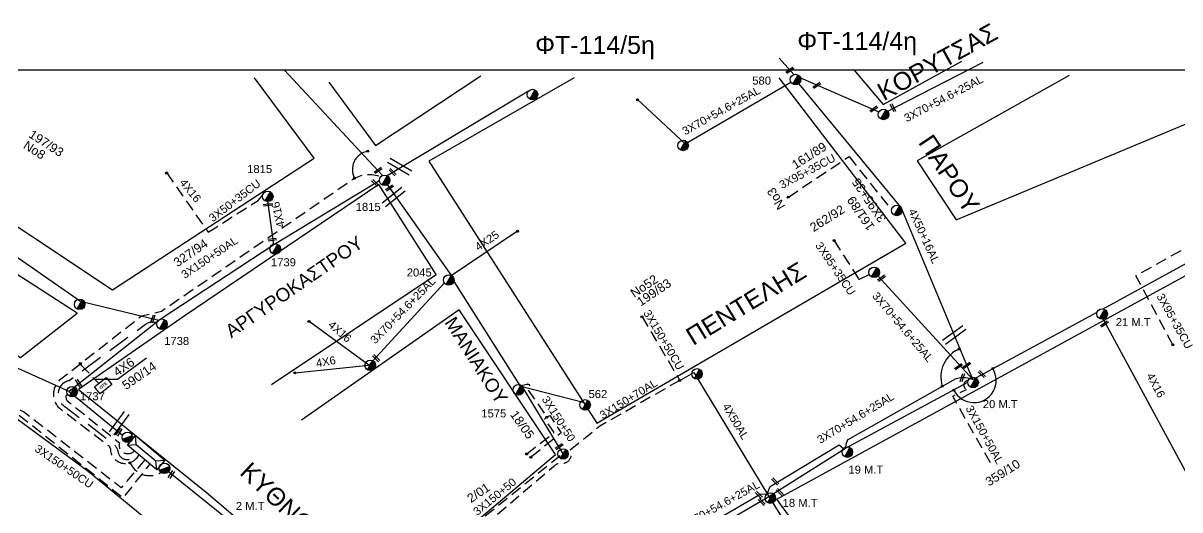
# Model space of a CAD drawing. Header units: millimetres. Extents: x 5010 to 7184, y -101 to 935.
# Drawn here: x 6650.5 to 6909.7, y 815.1 to 924.3 of the extents above; entities that cross this region are included whole.
import ezdxf
from ezdxf.enums import TextEntityAlignment as Align

# ---------------------------------------------------------------- set-up
doc = ezdxf.new("R2010")
doc.units = ezdxf.units.MM
doc.linetypes.add('DASHED', pattern=[19.05, 12.7, -6.35])
doc.linetypes.add('DASHEDX2', pattern=[38.1, 25.4, -12.7])
for name, color, linetype in [('Pillar OTE', 7, 'Continuous'), ('Γέφυρες Εναερίου Δικτύου', 7, 'Continuous'), ('Γυμνά εναέρια ΧΤ (3Φ)   3x50+35CU', 7, 'Continuous'), ('Γυμνά εναέρια ΧΤ (3Φ)   4x50AL', 7, 'Continuous'), ('Γυμνά εναέρια ΧΤ και ΦΟΠ (3Φ)   4x50+16AL', 7, 'Continuous'), ('Εναέρια παροχή ΧΤ 4x16', 7, 'SYN_LINE'), ('Εναέρια παροχή ΧΤ 4x25', 7, 'SYN_LINE'), ('Επιγραφές - Σχήματα', 7, 'Continuous'), ('Καλώδια ΧΤ   3x150+50AL', 7, 'DASHED'), ('Καλώδια ΧΤ   3x150+50CU', 7, 'DASHED'), ('Καλώδια ΧΤ   3x150+70AL', 7, 'DASHED'), ('Καλώδια ΧΤ   3x95+35CU', 7, 'DASHED'), ('Μηχανική τομή', 7, 'Continuous'), ('Στύλος ΦΜ', 7, 'Continuous'), ('Στύλος ΦΜ @ 1', 7, 'Continuous'), ('Συνδέσεις', 7, 'Continuous'), ('Συνεστραμμένα ΧΤ   3x70+54.6+25AL', 7, 'SYN_LINE'), ('Τομή', 7, 'Continuous'), ('Υποσταθμός εναέριος 2 στύλων', 7, 'Continuous'), ('Υποσταθμός πόλεως', 7, 'Continuous'), ('Υπόβαθρο ΔΕΗ', 7, 'Continuous'), ('Υπόγεια καλώδια Παροχών ΧΤ   4x6', 7, 'DASHED')]:
    doc.layers.add(name, color=color, linetype=linetype)
doc.styles.get("Standard").update_dxf_attribs({"font": 'arial.ttf'})
doc.linetypes.add('SYN_LINE', pattern='A,0.5,-0.0001,["/\\/\\/\\/",Standard,S=0.1,R=0,X=0,Y=-0.05],-0.25', length=0.7501)
doc.dimstyles.new('ISO-25', dxfattribs={"dimtxt": 2.5, "dimasz": 2.5, "dimexe": 1.25, "dimexo": 0.625, "dimtad": 1, "dimtxsty": 'Standard', "dimcen": 2.5, "dimaunit": 2, "dimazin": 0, "dimtfac": 1, "dimtmove": 0, "dimatfit": 3, "dimfxl": 1, "dimarcsym": 0})

# ---------------------------------------------------------------- blocks, each defined once
blk = doc.blocks.new('ΥΠΟΣΤΑΘΜΟΣ ΕΝΑΕΡΙΟΣ ΕΠΙ 2 ΣΤΥΛΩΝ')
at = {"layer": 'Υποσταθμός εναέριος 2 στύλων', "linetype": 'Continuous'}
for points in [[(-11.97, -2.11, 0.574793), (-8.45, -0.07, 0.268822), (-9.64, 1.98)], [(9.68, -2.15, 0.574793), (13.19, -0.1, 0.268822), (12.01, 1.95)]]:
    blk.add_hatch(color=256, dxfattribs=at).paths.add_polyline_path(points)
for p, q in [((-11.97, -2.11), (-9.64, 1.98)), ((9.68, -2.15), (12.01, 1.95))]:
    blk.add_line(p, q, dxfattribs=at)
for centre in [(-10.81, -0.07), (10.84, -0.1)]:
    blk.add_circle(centre, 2.36, dxfattribs=at)
at = {"layer": 'Υποσταθμός πόλεως', "linetype": 'Continuous', "ltscale": 40}
blk.add_lwpolyline([(-8.57, 2.82), (8.57, 2.82), (8.57, -2.82), (-8.57, -2.82)], close=True, dxfattribs=at)
for points in [[(-5.75, 0), (-8.57, 2.82)], [(-8.57, -2.82), (-5.75, 0)], [(-5.75, 0), (5.75, 0)], [(5.75, 0), (8.57, 2.82)], [(8.57, -2.82), (5.75, 0)]]:
    blk.add_lwpolyline(points, dxfattribs=at)
at = {"layer": 'Υποσταθμός εναέριος 2 στύλων', "ltscale": 40, "flags": 1}
for tag, p in [('ΜΕΤΑΣΧΗΜΑΤΙΣΜΟΣ', (14.09, 2.51)), ('ΙΣΧΥΣ', (14.07, -0.28)), ('ΑΡΙΘΜΟΣ', (14.19, -3))]:
    blk.add_attdef(tag, p, '', height=1.8, dxfattribs=at)
blk = doc.blocks.new('ΥΠΑΡΧΩΝ ΤΣΙΜΕΝΤΕΝΙΟΣ ΣΤΥΛΟΣ')
at = {"layer": 'Στύλος ΦΜ'}
blk.add_hatch(color=256, dxfattribs=at).paths.add_polyline_path([(-1.29, -2.28, 0.574793), (2.62, 0, 0.268822), (1.3, 2.27)])
blk.add_line((-1.29, -2.28), (1.3, 2.27), dxfattribs=at)
blk.add_circle((0, 0), 2.62, dxfattribs=at)
at = {"layer": 'Στύλος ΦΜ', "flags": 4}
for tag, p in [('ΑΡΙΘΜΟΣ', (-4.68, 8.05)), ('ΤΥΠΟΣ', (-4.91, 3.03))]:
    blk.add_attdef(tag, p, '', height=4, dxfattribs=at)
blk = doc.blocks.new('ΤΟΜΗ')
at = {"layer": 'Τομή', "ltscale": 40}
for p, q in [((-5.68, 0), (5.68, 0)), ((5.68, -2.33), (-5.68, -2.33))]:
    blk.add_line(p, q, dxfattribs=at)
blk = doc.blocks.new('ΜΗΧΑΝΙΚΗ ΤΟΜΗ')
at = {"layer": 'Μηχανική τομή', "ltscale": 40}
for p, q in [((-1.89, 0.78), (1.89, 0.78)), ((1.89, 0), (-1.89, 0))]:
    blk.add_line(p, q, dxfattribs=at)
blk = doc.blocks.new('_ΣΥΝΔΕΣΗ')
at = {"layer": 'Συνδέσεις', "linetype": 'SYN_LINE', "ltscale": 40}
blk.add_hatch(color=256, dxfattribs=at).paths.add_polyline_path([(0.5, -0.01, 1), (-0.5, -0.01, 1)])
at = {"layer": 'Συνδέσεις'}
blk.add_circle((0, -0.01), 0.5, dxfattribs=at)
blk = doc.blocks.new('PILLAR ΟΤΕ')
at = {"layer": 'Pillar OTE', "ltscale": 40}
blk.add_lwpolyline([(-3.31, 2.02), (3.39, 2.02), (3.39, -1.99), (-3.31, -1.99)], close=True, dxfattribs=at)
at = {"layer": 'Pillar OTE', "insert": (-1.81, 0.71), "char_height": 1.3575, "width": 109.961, "attachment_point": 1}
blk.add_mtext('{\\fArial|b1|i0|c161|p34;OTE}', dxfattribs=at)
blk = doc.blocks.new('TSONTA XT1')
at = {"ltscale": 40}
h = blk.add_hatch(color=256, dxfattribs=at)
h.dxf.hatch_style = 1
h.paths.add_polyline_path([(595.96, 2487.66), (597.07, 2488.77), (595.96, 2489.87), (594.85, 2488.77)])
blk.add_lwpolyline([(594.85, 2488.77), (595.96, 2489.87), (597.07, 2488.77), (595.96, 2487.66)], close=True, dxfattribs=at)

msp = doc.modelspace()

# ---------------------------------------------------------------- linework, layer by layer
at = {"layer": 'Γέφυρες Εναερίου Δικτύου', "color": 2, "linetype": 'DASHED', "ltscale": 0.2}
msp.add_line((6703.17, 884.52), (6704.3, 885.81), dxfattribs=at)
at = {"layer": 'Γέφυρες Εναερίου Δικτύου', "color": 1, "flags": 128}
msp.add_lwpolyline([(6731.03, 890.11), (6709.02, 913.83)], dxfattribs=at)
at = {"layer": 'Γέφυρες Εναερίου Δικτύου', "color": 151, "flags": 128}
msp.add_lwpolyline([(6763.76, 909.05), (6732.08, 890.04)], dxfattribs=at)
at = {"layer": 'Γέφυρες Εναερίου Δικτύου', "color": 2, "flags": 128}
msp.add_lwpolyline([(6730.33, 888.89), (6706.65, 874.58), (6681.23, 857.82), (6660.85, 841.66), (6672.82, 831.89)], dxfattribs=at)
at = {"layer": 'Γέφυρες Εναερίου Δικτύου', "color": 173, "linetype": 'DASHEDX2', "ltscale": 0.2, "flags": 128}
msp.add_lwpolyline([(6680.52, 857.02, 0.272991), (6677.96, 856.7), (6660.84, 844.09, 0.686943), (6659.85, 838.33), (6670.57, 830.09, -0.199486), (6671.81, 827.93, 0.749719), (6675.89, 827.94, 1.118299)], format="xyb", dxfattribs=at)
at = {"layer": 'Γέφυρες Εναερίου Δικτύου', "color": 5, "linetype": 'DASHED', "ltscale": 0.2, "flags": 128}
msp.add_lwpolyline([(6761.72, 842.92), (6763.42, 843.34, -0.545822), (6763.98, 842.8), (6763.42, 842.33), (6767.86, 835.95)], format="xyb", dxfattribs=at)
at = {"layer": 'Γέφυρες Εναερίου Δικτύου', "color": 5, "linetype": 'SYN_LINE', "ltscale": 15, "flags": 128}
msp.add_lwpolyline([(6761.72, 842.92), (6775.95, 839.31)], dxfattribs=at)
at = {"layer": 'Γέφυρες Εναερίου Δικτύου', "color": 2, "linetype": 'DASHED', "ltscale": 0.2, "flags": 128}
msp.add_lwpolyline([(6675.41, 828.35, -0.805917), (6672.17, 829.99), (6660.72, 839.28, -0.511336), (6660.85, 841.66, -2.138527)], format="xyb", dxfattribs=at)
at = {"layer": 'Γυμνά εναέρια ΧΤ (3Φ)   3x50+35CU', "color": 2, "linetype": 'DASHED', "ltscale": 0.2}
msp.add_line((6691.96, 877.41), (6703.17, 884.52), dxfattribs=at)
at = {"layer": 'Γυμνά εναέρια ΧΤ (3Φ)   4x50AL', "color": 133, "flags": 128}
msp.add_lwpolyline([(6797.62, 844.17), (6800.74, 845.92), (6817.55, 818.1)], dxfattribs=at)
at = {"layer": 'Γυμνά εναέρια ΧΤ και ΦΟΠ (3Φ)   4x50+16AL', "color": 173, "flags": 128}
for points in [[(6823.16, 912.73), (6819.88, 916.4)], [(6680.9, 857.56), (6663.39, 861.88), (6618.69, 892.86), (6592.39, 910.85)], [(6863.25, 844.37), (6847.23, 882.89), (6824.33, 910.73)]]:
    msp.add_lwpolyline(points, dxfattribs=at)
at = {"layer": 'Γυμνά εναέρια ΧΤ και ΦΟΠ (3Φ)   4x50+16AL', "color": 2, "flags": 128}
msp.add_lwpolyline([(6660.85, 841.66), (6648.73, 847.11), (6611.76, 858.29)], dxfattribs=at)
at = {"layer": 'Γυμνά εναέρια ΧΤ και ΦΟΠ (3Φ)   4x50+16AL', "color": 1, "linetype": 'Continuous', "ltscale": 0.2, "flags": 128}
msp.add_lwpolyline([(6683.11, 823.71), (6697.64, 811.97)], dxfattribs=at)
at = {"layer": 'Γυμνά εναέρια ΧΤ και ΦΟΠ (3Φ)   4x50+16AL', "color": 133, "flags": 128}
msp.add_lwpolyline([(6817.55, 818.1), (6828.97, 799.78), (6843.82, 778.33), (6844.17, 776.93), (6871.97, 738.34), (6888.06, 724.04)], dxfattribs=at)
at = {"layer": 'Εναέρια παροχή ΧΤ 4x16', "color": 2, "linetype": 'DASHED', "ltscale": 0.2}
msp.add_line((6682.69, 890.67), (6691.96, 877.41), dxfattribs=at)
at = {"layer": 'Εναέρια παροχή ΧΤ 4x16', "color": 2, "ltscale": 20, "flags": 128}
msp.add_lwpolyline([(6706.65, 874.58), (6705.24, 884.91)], dxfattribs=at)
at = {"layer": 'Εναέρια παροχή ΧΤ 4x16', "color": 62, "ltscale": 20, "flags": 128}
msp.add_lwpolyline([(6892.04, 858.71), (6911.31, 823.09)], dxfattribs=at)
at = {"layer": 'Εναέρια παροχή ΧΤ 4x16', "color": 5, "linetype": 'SYN_LINE', "ltscale": 20, "flags": 128}
msp.add_lwpolyline([(6727.95, 847.61), (6714.58, 857.4)], dxfattribs=at)
at = {"layer": 'Εναέρια παροχή ΧΤ 4x25', "color": 5, "linetype": 'SYN_LINE', "ltscale": 20, "flags": 128}
msp.add_lwpolyline([(6761.3, 877.6), (6746.21, 867.42)], dxfattribs=at)
at = {"layer": 'Επιγραφές - Σχήματα', "color": 5, "linetype": 'Continuous', "ltscale": 0.2}
for p, q in [((6746.53, 867.64), (6732.18, 888.07)), ((6761.93, 842.87), (6746.36, 867.53)), ((6771.48, 827.67), (6762.4, 842.75))]:
    msp.add_line(p, q, dxfattribs=at)
at = {"layer": 'Επιγραφές - Σχήματα'}
msp.add_lwpolyline([(5045.81, 913.83), (7035.6, 913.83), (7035.6, -89.73), (5045.81, -89.73)], close=True, dxfattribs=at)
at = {"layer": 'Επιγραφές - Σχήματα', "linetype": 'Continuous', "ltscale": 0.2}
for centre, radius, start, end in [((6728.42, 891.47), 4.14, 99.1441, 210.9469), ((6862.88, 844.95), 6.78, 110.9735, 198.0266), ((6863.52, 844.17), 5, 206.0595, 32.0808)]:
    msp.add_arc(centre, radius, start, end, dxfattribs=at)
at = {"layer": 'Καλώδια ΧΤ   3x150+50AL', "color": 1, "linetype": 'DASHED', "ltscale": 0.2, "flags": 128}
msp.add_lwpolyline([(6676.38, 827.54, -0.81746), (6670.16, 828.55, 0.299632), (6669.34, 829.69), (6659.1, 837.54, -0.47798), (6658.93, 844.42), (6677.06, 858.64), (6681.51, 859.69), (6724.4, 889.27, -0.241263), (6730.67, 889.86, -0.241263)], format="xyb", dxfattribs=at)
at = {"layer": 'Καλώδια ΧΤ   3x150+50AL', "color": 133, "linetype": 'DASHED', "ltscale": 0.2, "flags": 128}
msp.add_lwpolyline([(6797.62, 844.17), (6779.69, 833.87), (6773.04, 828.46, -0.606436), (6771.04, 825.52, 0.246813), (6769.51, 824.93), (6753.37, 811.16, 0.685103), (6749.2, 808.01), (6729.16, 790.34, -0.011004), (6729.86, 788.07), (6751.73, 769.63, -0.763847), (6757.02, 763.58, -0.326057)], format="xyb", dxfattribs=at)
at = {"layer": 'Καλώδια ΧΤ   3x150+50AL', "color": 62, "linetype": 'DASHED', "ltscale": 0.2, "flags": 128}
msp.add_lwpolyline([(6867.2, 825.67), (6858.77, 840.63), (6861.83, 842.13)], dxfattribs=at)
at = {"layer": 'Καλώδια ΧΤ   3x150+50AL', "color": 5, "linetype": 'DASHED', "ltscale": 0.2, "flags": 128}
for points in [[(6763.34, 827.67), (6769.46, 832.47), (6767.33, 835.56), (6767.86, 835.95)], [(6767.86, 835.95), (6768.49, 836.32), (6771.03, 832.37), (6764.28, 826.92)]]:
    msp.add_lwpolyline(points, dxfattribs=at)
at = {"layer": 'Καλώδια ΧΤ   3x150+50AL', "color": 62, "linetype": 'DASHED', "ltscale": 0.2}
msp.add_arc((6862.29, 843.08), 1.05, 91.9813, 243.9337, dxfattribs=at)
at = {"layer": 'Καλώδια ΧΤ   3x150+50AL', "color": 1, "linetype": 'DASHED', "ltscale": 0.2}
msp.add_arc((6678.9, 827.65), 4.85, 204.2202, 301.8805, dxfattribs=at)
at = {"layer": 'Καλώδια ΧΤ   3x150+50CU', "color": 133, "linetype": 'DASHED', "ltscale": 0.2, "flags": 128}
msp.add_lwpolyline([(6789.18, 858.43), (6797.62, 844.17)], dxfattribs=at)
at = {"layer": 'Καλώδια ΧΤ   3x150+50CU', "color": 6, "linetype": 'DASHED', "ltscale": 0.2, "flags": 128}
msp.add_lwpolyline([(6677.76, 826.38), (6672.51, 820.06), (6650.6, 837.13), (6619.16, 853.11), (6613.55, 855.99)], dxfattribs=at)
at = {"layer": 'Καλώδια ΧΤ   3x150+50CU', "color": 85, "linetype": 'DASHED', "ltscale": 0.2, "flags": 128}
msp.add_lwpolyline([(6590.88, 825.06), (6598.18, 820.48), (6619.57, 851.57), (6649.48, 836.49), (6672.96, 817.82), (6678.96, 825.38)], dxfattribs=at)
at = {"layer": 'Καλώδια ΧΤ   3x150+70AL', "color": 5, "ltscale": 0.2}
msp.add_lwpolyline([(6770.83, 827.26), (6752.83, 812.69), (6752.35, 812.88, 0.658999), (6748.35, 808.77), (6727.34, 791.18), (6728.26, 788.4), (6727.81, 787.5)], format="xyb", dxfattribs=at)
at = {"layer": 'Καλώδια ΧΤ   3x95+35CU', "color": 173, "linetype": 'DASHED', "ltscale": 0.2, "flags": 128}
for points in [[(6821.95, 885.27), (6835.54, 894.34)], [(6835.54, 894.34), (6845.06, 882.4)], [(6908.1, 852.13), (6899.79, 867.6), (6939.84, 890.15), (6942.96, 889.63)]]:
    msp.add_lwpolyline(points, dxfattribs=at)
at = {"layer": 'Καλώδια ΧΤ   3x95+35CU', "color": 173, "linetype": 'DASHED', "ltscale": 0.2}
msp.add_lwpolyline([(6832.22, 875.51), (6837.77, 866.78), (6841.15, 868.48)], dxfattribs=at)
at = {"layer": 'Συνεστραμμένα ΧΤ   3x70+54.6+25AL', "color": 173, "linetype": 'SYN_LINE', "ltscale": 20}
for p, q in [((6817.18, 818.7), (6817.89, 820.36)), ((6815.67, 818.65), (6817.18, 818.7))]:
    msp.add_line(p, q, dxfattribs=at)
at = {"layer": 'Συνεστραμμένα ΧΤ   3x70+54.6+25AL', "color": 173, "linetype": 'SYN_LINE', "ltscale": 20, "flags": 128}
for points in [[(6843.49, 904.19), (6865.59, 915.54)], [(6788.16, 907.11), (6798.8, 897.18), (6822.53, 911.02)], [(6824.66, 911.99), (6842.23, 904.37)], [(6817.89, 820.36), (6833.36, 829.74), (6834.31, 828.89)]]:
    msp.add_lwpolyline(points, dxfattribs=at)
at = {"layer": 'Συνεστραμμένα ΧΤ   3x70+54.6+25AL', "color": 62, "linetype": 'SYN_LINE', "ltscale": 20, "flags": 128}
for points in [[(6892.5, 860.19), (6915.92, 873.08)], [(6863.25, 844.37), (6891.12, 859.44)], [(6789.78, 801.93), (6817.55, 818.1), (6834.78, 828.97), (6862.17, 843.78)]]:
    msp.add_lwpolyline(points, dxfattribs=at)
at = {"layer": 'Συνεστραμμένα ΧΤ   3x70+54.6+25AL', "color": 173, "linetype": 'SYN_LINE', "ltscale": 20, "flags": 128}
for points in [[(6834.83, 829.21, -0.139788), (6835.37, 830.91), (6858.9, 844.23, -0.244474), (6863.25, 844.37), (6841.15, 868.48)], [(6788.53, 801.2, -0.234185), (6790.51, 803.96), (6815.67, 818.65)]]:
    msp.add_lwpolyline(points, format="xyb", dxfattribs=at)
at = {"layer": 'Συνεστραμμένα ΧΤ   3x70+54.6+25AL', "color": 5, "linetype": 'SYN_LINE', "ltscale": 20, "flags": 128}
msp.add_lwpolyline([(6727.95, 847.61), (6744.89, 866)], dxfattribs=at)
at = {"layer": 'Υπόβαθρο ΔΕΗ', "flags": 128}
for points in [[(6836.59, 913.83), (6843.22, 906.03), (6860.84, 915.75)], [(6884.82, 912.54), (6850.8, 893.39), (6859.55, 880.16), (6944.38, 915.57)], [(6719.02, 911.05), (6729.43, 896.86), (6753.07, 912.45)], [(6554.23, 911.99), (6552.42, 910.41), (6649.93, 849.31), (6662.64, 859.25), (6662.64, 859.25), (6580.79, 911.99)], [(6599.09, 911.99), (6670.58, 864.47), (6715.69, 894.01), (6702.39, 911.99)], [(6773.95, 911.99), (6741.38, 893.28), (6779.01, 834.54), (6848.25, 874.93), (6819.88, 911.99)], [(6899.58, 754.61), (6873.58, 739.21), (6847.65, 777.65), (6839.43, 789.94), (6819.36, 817.51), (6885.43, 853.73), (6963.25, 896.29), (6968.38, 895.73), (6993.18, 867.11), (7027.99, 829.44), (6950.44, 784.73), (6908.82, 760.08)], [(6899.58, 754.61), (6873.58, 739.21), (6847.65, 777.65), (6839.43, 789.94), (6819.36, 817.51), (6885.43, 853.73), (6963.25, 896.29), (6968.38, 895.73), (6993.18, 867.11), (7027.99, 829.44), (6950.44, 784.73), (6908.82, 760.08)], [(6706.14, 843.22), (6743.08, 867.87), (6730.2, 888.05), (6686.58, 858.59), (6662.96, 842.15), (6691.55, 819.08), (6725.47, 790.16), (6769.81, 827.51)], [(6706.14, 843.22), (6743.08, 867.87), (6730.2, 888.05), (6686.58, 858.59), (6662.96, 842.15), (6691.55, 819.08), (6725.47, 790.16), (6769.81, 827.51)], [(6769.81, 827.51), (6748.19, 860.01), (6712.92, 835.27)], [(6769.81, 827.51), (6748.19, 860.01), (6712.92, 835.27)], [(6671.63, 844.47), (6678.16, 849.21)]]:
    msp.add_lwpolyline(points, dxfattribs=at)
msp.add_lwpolyline([(6619.85, 850.57), (6649.21, 835.56), (6665.09, 823.8), (6730.61, 769.97), (6730.19, 757.08), (6705.04, 721.01), (6656.71, 761.93), (6637.54, 777.27), (6593.68, 811.58)], close=True, dxfattribs=at)
msp.add_lwpolyline([(6619.85, 850.57), (6649.21, 835.56), (6665.09, 823.8), (6730.61, 769.97), (6730.19, 757.08), (6705.04, 721.01), (6656.71, 761.93), (6637.54, 777.27), (6593.68, 811.58)], close=True, dxfattribs=at)
at = {"layer": 'Υπόγεια καλώδια Παροχών ΧΤ   4x6', "color": 1, "linetype": 'DASHED', "ltscale": 0.2}
msp.add_lwpolyline([(6663.55, 847.61), (6667.47, 843.47)], dxfattribs=at)
at = {"layer": 'Υπόγεια καλώδια Παροχών ΧΤ   4x6', "color": 5, "linetype": 'SYN_LINE', "ltscale": 20, "flags": 128}
msp.add_lwpolyline([(6711.39, 845.86), (6727.95, 847.61)], dxfattribs=at)

# ---------------------------------------------------------------- block references
at = {"layer": 'Pillar OTE', "xscale": 0.5, "yscale": 0.5, "zscale": 0.5, "rotation": 38.89473604283516}
msp.add_blockref('PILLAR ΟΤΕ', (6668.44, 842.96), dxfattribs=at)
at = {"layer": 'Μηχανική τομή'}
for p, xscale, yscale, zscale, rotation in [((6822.17, 913.83), 0.4999999999999716, 0.4999999999999716, 0.4999999999999716, 215.8238171396846), ((6828.22, 910.45), 0.4999999999999716, 0.4999999999999716, 0.4999999999999716, 215.8238171396846), ((6840.97, 905.15), 0.4999999999999716, 0.4999999999999716, 0.4999999999999716, 215.8238171396846), ((6845.56, 905.37), 0.500000000000174, 0.500000000000174, 0.500000000000174, 116.357261340418), ((6729.94, 891.42), 0.4999999999998662, 0.4999999999998662, 0.4999999999998662, 214.4682675948108), ((6733.43, 890.97), 0.4999999999999655, 0.4999999999999655, 0.4999999999999655, 135.1631216689965), ((6729.5, 888.55), 0.4999999999999655, 0.4999999999999655, 0.4999999999999655, 135.1631216689965), ((6732.5, 887.48), 0.4999999999998662, 0.4999999999998662, 0.4999999999998662, 214.4682675948108), ((6705.22, 883.71), 0.4999999999998139, 0.4999999999998139, 0.4999999999998139, 187.9146169190041), ((6706.29, 875.93), 0.4999999999998139, 0.4999999999998139, 0.4999999999998139, 187.9146169190041), ((6842.7, 867.24), 0.4999999999999716, 0.4999999999999716, 0.4999999999999716, 215.8238171396846), ((6679.39, 857.99), 0.4999999999998335, 0.4999999999998335, 0.4999999999998335, 251.3385943158996), ((6892.64, 856.98), 0.4999999999999716, 0.4999999999999716, 0.4999999999999716, 215.8238171396846), ((6729.77, 849.3), 0.4999999999999655, 0.4999999999999655, 0.4999999999999655, 135.1631216689965), ((6859.94, 847.4), 0.4999999999999716, 0.4999999999999716, 0.4999999999999716, 215.8238171396846), ((6861.83, 847.7), 0.4999999999999716, 0.4999999999999716, 0.4999999999999716, 215.8238171396846), ((6860.75, 844.82), 0.499999999999948, 0.499999999999948, 0.499999999999948, 252.6810263521429), ((6865.43, 845.72), 0.4999999999999655, 0.4999999999999655, 0.4999999999999655, 135.1631216689965), ((6662.79, 843.45), 0.4999999999999059, 0.4999999999999059, 0.4999999999999059, 302.3177044245292), ((6671.82, 832.69), 0.499999999999966, 0.499999999999966, 0.499999999999966, 237.0727717367332), ((6770.51, 829.47), 0.4999999999998662, 0.4999999999998662, 0.4999999999998662, 214.4682675948108), ((6683.56, 823.15), 0.499999999999966, 0.499999999999966, 0.499999999999966, 237.0727717367332), ((6819.15, 821.63), 0.4999999999999655, 0.4999999999999655, 0.4999999999999655, 135.1631216689965), ((6815.48, 818.65), 0.4999999999999655, 0.4999999999999655, 0.4999999999999655, 135.1631216689965), ((6820.19, 819.25), 0.4999999999999655, 0.4999999999999655, 0.4999999999999655, 135.1631216689965), ((6816.12, 817.04), 0.4999999999999655, 0.4999999999999655, 0.4999999999999655, 135.1631216689965)]:
    msp.add_blockref('ΜΗΧΑΝΙΚΗ ΤΟΜΗ', p, dxfattribs=dict(at, xscale=xscale, yscale=yscale, zscale=zscale, rotation=rotation))
at = {"layer": 'Στύλος ΦΜ @ 1', "ltscale": 40}
ref = msp.add_blockref('ΥΠΑΡΧΩΝ ΤΣΙΜΕΝΤΕΝΙΟΣ ΣΤΥΛΟΣ', (6823.55, 911.61), dxfattribs=dict(at, xscale=0.4499999999998181, yscale=0.4499999999998181, zscale=0.4499999999998181))
ref.add_attrib('ΤΥΠΟΣ', '580', (6813.86, 910.49), dxfattribs={"layer": 'Στύλος ΦΜ', "height": 1.8, "flags": 4})
at = {"layer": 'Στύλος ΦΜ @ 1', "ltscale": 40, "xscale": 0.4499999999998181, "yscale": 0.4499999999998181, "zscale": 0.4499999999998181}
for p in [(6764.62, 908.25), (6843.26, 903.8), (6843.26, 903.8), (6798.38, 896.85), (6798.38, 896.85), (6846.23, 882.27), (6846.23, 882.27), (6841.17, 868.38), (6841.17, 868.38), (6745.87, 866.67), (6663.18, 861.21), (6663.18, 861.21), (6728.28, 847.53), (6728.28, 847.53), (6801.49, 845.62), (6801.49, 845.62), (6771.48, 827.67), (6771.48, 827.67)]:
    msp.add_blockref('ΥΠΑΡΧΩΝ ΤΣΙΜΕΝΤΕΝΙΟΣ ΣΤΥΛΟΣ', p, dxfattribs=at)
at = {"layer": 'Στύλος ΦΜ @ 1', "ltscale": 40}
ref = msp.add_blockref('ΥΠΑΡΧΩΝ ΤΣΙΜΕΝΤΕΝΙΟΣ ΣΤΥΛΟΣ', (6705.32, 885.42), dxfattribs=dict(at, xscale=0.4499999999998181, yscale=0.4499999999998181, zscale=0.4499999999998181))
ref.add_attrib('ΤΥΠΟΣ', '1815', (6700.71, 890.65), dxfattribs={"layer": 'Στύλος ΦΜ', "height": 1.8, "flags": 4})
ref = msp.add_blockref('ΥΠΑΡΧΩΝ ΤΣΙΜΕΝΤΕΝΙΟΣ ΣΤΥΛΟΣ', (6705.32, 885.42), dxfattribs=dict(at, xscale=0.4499999999998181, yscale=0.4499999999998181, zscale=0.4499999999998181))
ref.add_attrib('ΤΥΠΟΣ', '1815', (6700.71, 890.65), dxfattribs={"layer": 'Στύλος ΦΜ', "height": 1.8, "flags": 4})
ref = msp.add_blockref('ΥΠΑΡΧΩΝ ΤΣΙΜΕΝΤΕΝΙΟΣ ΣΤΥΛΟΣ', (6731.5, 889.03), dxfattribs=dict(at, xscale=0.4499999999998181, yscale=0.4499999999998181, zscale=0.4499999999998181))
ref.add_attrib('ΤΥΠΟΣ', '1815', (6725.03, 882.17), dxfattribs={"layer": 'Στύλος ΦΜ', "height": 1.8, "flags": 4})
ref = msp.add_blockref('ΥΠΑΡΧΩΝ ΤΣΙΜΕΝΤΕΝΙΟΣ ΣΤΥΛΟΣ', (6731.5, 889.03), dxfattribs=dict(at, xscale=0.4499999999998181, yscale=0.4499999999998181, zscale=0.4499999999998181))
ref.add_attrib('ΤΥΠΟΣ', '1815', (6725.03, 882.17), dxfattribs={"layer": 'Στύλος ΦΜ', "height": 1.8, "flags": 4})
ref = msp.add_blockref('ΥΠΑΡΧΩΝ ΤΣΙΜΕΝΤΕΝΙΟΣ ΣΤΥΛΟΣ', (6707, 873.63), dxfattribs=dict(at, xscale=0.4499999999998181, yscale=0.4499999999998181, zscale=0.4499999999998181))
ref.add_attrib('ΤΥΠΟΣ', '1739', (6706.04, 869.75), dxfattribs={"layer": 'Στύλος ΦΜ', "height": 1.8, "flags": 4})
ref = msp.add_blockref('ΥΠΑΡΧΩΝ ΤΣΙΜΕΝΤΕΝΙΟΣ ΣΤΥΛΟΣ', (6745.87, 866.67), dxfattribs=dict(at, xscale=0.4499999999998181, yscale=0.4499999999998181, zscale=0.4499999999998181))
ref.add_attrib('ΑΡΙΘΜΟΣ', '2045', (6736.46, 867.46), dxfattribs={"layer": 'Στύλος ΦΜ', "height": 1.8, "flags": 4})
ref = msp.add_blockref('ΥΠΑΡΧΩΝ ΤΣΙΜΕΝΤΕΝΙΟΣ ΣΤΥΛΟΣ', (6681.62, 856.75), dxfattribs=dict(at, xscale=0.4499999999998181, yscale=0.4499999999998181, zscale=0.4499999999998181))
ref.add_attrib('ΤΥΠΟΣ', '1738', (6682.12, 852.1), dxfattribs={"layer": 'Στύλος ΦΜ', "height": 1.8, "flags": 4})
ref = msp.add_blockref('ΥΠΑΡΧΩΝ ΤΣΙΜΕΝΤΕΝΙΟΣ ΣΤΥΛΟΣ', (6892.23, 859.05), dxfattribs=dict(at, xscale=0.4499999999998181, yscale=0.4499999999998181, zscale=0.4499999999998181))
ref.add_attrib('ΤΥΠΟΣ', '21 M.T', (6895.29, 856.32), dxfattribs={"layer": 'Στύλος ΦΜ', "height": 1.8, "flags": 4})
ref = msp.add_blockref('ΥΠΑΡΧΩΝ ΤΣΙΜΕΝΤΕΝΙΟΣ ΣΤΥΛΟΣ', (6892.23, 859.05), dxfattribs=dict(at, xscale=0.4499999999998181, yscale=0.4499999999998181, zscale=0.4499999999998181))
ref.add_attrib('ΤΥΠΟΣ', '21 M.T', (6895.29, 856.32), dxfattribs={"layer": 'Στύλος ΦΜ', "height": 1.8, "flags": 4})
ref = msp.add_blockref('ΥΠΑΡΧΩΝ ΤΣΙΜΕΝΤΕΝΙΟΣ ΣΤΥΛΟΣ', (6863.34, 843.68), dxfattribs=dict(at, xscale=0.4499999999998181, yscale=0.4499999999998181, zscale=0.4499999999998181))
ref.add_attrib('ΤΥΠΟΣ', '20 M.T', (6865.51, 837.94), dxfattribs={"layer": 'Στύλος ΦΜ', "height": 1.8, "flags": 4})
ref = msp.add_blockref('ΥΠΑΡΧΩΝ ΤΣΙΜΕΝΤΕΝΙΟΣ ΣΤΥΛΟΣ', (6863.34, 843.68), dxfattribs=dict(at, xscale=0.4499999999998181, yscale=0.4499999999998181, zscale=0.4499999999998181))
ref.add_attrib('ΤΥΠΟΣ', '20 M.T', (6865.51, 837.94), dxfattribs={"layer": 'Στύλος ΦΜ', "height": 1.8, "flags": 4})
ref = msp.add_blockref('ΥΠΑΡΧΩΝ ΤΣΙΜΕΝΤΕΝΙΟΣ ΣΤΥΛΟΣ', (6661.5, 841.63), dxfattribs=dict(at, xscale=0.4499999999998181, yscale=0.4499999999998181, zscale=0.4499999999998181))
ref.add_attrib('ΤΥΠΟΣ', '1737', (6663.24, 839.71), dxfattribs={"layer": 'Στύλος ΦΜ', "height": 1.8, "flags": 4})
ref = msp.add_blockref('ΥΠΑΡΧΩΝ ΤΣΙΜΕΝΤΕΝΙΟΣ ΣΤΥΛΟΣ', (6761.46, 842.04), dxfattribs=dict(at, xscale=0.4499999999998181, yscale=0.4499999999998181, zscale=0.4499999999998181))
ref.add_attrib('ΤΥΠΟΣ', '1575', (6753.17, 835.86), dxfattribs={"layer": 'Στύλος ΦΜ', "height": 1.8, "flags": 4})
ref = msp.add_blockref('ΥΠΑΡΧΩΝ ΤΣΙΜΕΝΤΕΝΙΟΣ ΣΤΥΛΟΣ', (6761.46, 842.04), dxfattribs=dict(at, xscale=0.4499999999998181, yscale=0.4499999999998181, zscale=0.4499999999998181))
ref.add_attrib('ΤΥΠΟΣ', '1575', (6753.17, 835.86), dxfattribs={"layer": 'Στύλος ΦΜ', "height": 1.8, "flags": 4})
ref = msp.add_blockref('ΥΠΑΡΧΩΝ ΤΣΙΜΕΝΤΕΝΙΟΣ ΣΤΥΛΟΣ', (6776.42, 838.67), dxfattribs=dict(at, xscale=0.4499999999998181, yscale=0.4499999999998181, zscale=0.4499999999998181))
ref.add_attrib('ΤΥΠΟΣ', '562', (6777.18, 840.2), dxfattribs={"layer": 'Στύλος ΦΜ', "height": 1.8, "flags": 4})
ref = msp.add_blockref('ΥΠΑΡΧΩΝ ΤΣΙΜΕΝΤΕΝΙΟΣ ΣΤΥΛΟΣ', (6776.42, 838.67), dxfattribs=dict(at, xscale=0.4499999999998181, yscale=0.4499999999998181, zscale=0.4499999999998181))
ref.add_attrib('ΤΥΠΟΣ', '562', (6777.18, 840.2), dxfattribs={"layer": 'Στύλος ΦΜ', "height": 1.8, "flags": 4})
ref = msp.add_blockref('ΥΠΑΡΧΩΝ ΤΣΙΜΕΝΤΕΝΙΟΣ ΣΤΥΛΟΣ', (6835.17, 828.08), dxfattribs=dict(at, xscale=0.4499999999998181, yscale=0.4499999999998181, zscale=0.4499999999998181))
ref.add_attrib('ΤΥΠΟΣ', '19 M.T', (6835.4, 823.25), dxfattribs={"layer": 'Στύλος ΦΜ', "height": 1.8, "flags": 4})
ref = msp.add_blockref('ΥΠΑΡΧΩΝ ΤΣΙΜΕΝΤΕΝΙΟΣ ΣΤΥΛΟΣ', (6835.17, 828.08), dxfattribs=dict(at, xscale=0.4499999999998181, yscale=0.4499999999998181, zscale=0.4499999999998181))
ref.add_attrib('ΤΥΠΟΣ', '19 M.T', (6835.4, 823.25), dxfattribs={"layer": 'Στύλος ΦΜ', "height": 1.8, "flags": 4})
ref = msp.add_blockref('ΥΠΑΡΧΩΝ ΤΣΙΜΕΝΤΕΝΙΟΣ ΣΤΥΛΟΣ', (6817.91, 817.77), dxfattribs=dict(at, xscale=0.4499999999998181, yscale=0.4499999999998181, zscale=0.4499999999998181))
ref.add_attrib('ΤΥΠΟΣ', '18 M.T', (6820.67, 815.79), dxfattribs={"layer": 'Στύλος ΦΜ', "height": 1.8, "flags": 4})
ref = msp.add_blockref('ΥΠΑΡΧΩΝ ΤΣΙΜΕΝΤΕΝΙΟΣ ΣΤΥΛΟΣ', (6817.91, 817.77), dxfattribs=dict(at, xscale=0.4499999999998181, yscale=0.4499999999998181, zscale=0.4499999999998181))
ref.add_attrib('ΤΥΠΟΣ', '18 M.T', (6820.67, 815.79), dxfattribs={"layer": 'Στύλος ΦΜ', "height": 1.8, "flags": 4})
ref = msp.add_blockref('ΥΠΑΡΧΩΝ ΤΣΙΜΕΝΤΕΝΙΟΣ ΣΤΥΛΟΣ', (6698.37, 811.25), dxfattribs=dict(at, xscale=0.4499999999998181, yscale=0.4499999999998181, zscale=0.4499999999998181))
ref.add_attrib('ΤΥΠΟΣ', '2 M.T', (6698.17, 815.11), dxfattribs={"layer": 'Στύλος ΦΜ', "height": 1.8, "flags": 4})
ref = msp.add_blockref('ΥΠΑΡΧΩΝ ΤΣΙΜΕΝΤΕΝΙΟΣ ΣΤΥΛΟΣ', (6698.37, 811.25), dxfattribs=dict(at, xscale=0.4499999999998181, yscale=0.4499999999998181, zscale=0.4499999999998181))
ref.add_attrib('ΤΥΠΟΣ', '2 M.T', (6698.17, 815.11), dxfattribs={"layer": 'Στύλος ΦΜ', "height": 1.8, "flags": 4})
at = {"layer": 'Συνδέσεις', "xscale": 0.4500000000000455, "yscale": 0.4500000000000455, "zscale": 0.4500000000000455}
for p in [(6788.14, 907.1), (6727.76, 895.56), (6682.67, 890.66), (6724.78, 889.5), (6821.93, 885.26), (6761.28, 877.59), (6832.2, 875.5), (6789.16, 858.42), (6714.56, 857.39), (6860.23, 851.2), (6908.1, 852.13), (6711.37, 845.85), (6867.77, 846.81), (6797.6, 844.16), (6856.43, 842.86), (6859.03, 841.97), (6767.84, 835.94), (6763.32, 827.66), (6764.26, 826.92), (6674.45, 825.65)]:
    msp.add_blockref('_ΣΥΝΔΕΣΗ', p, dxfattribs=at)
at = {"layer": 'Συνδέσεις', "xscale": 0.3075184835441075, "yscale": 0.3075184835441075, "zscale": 0.3075184835441075, "rotation": 37.67644604123294}
msp.add_blockref('TSONTA XT1', (6986.06, 130.12), dxfattribs=at)
at = {"layer": 'Τομή'}
for p, xscale, yscale, zscale, rotation in [((6735.17, 892.58), 0.49999999999995, 0.49999999999995, 0.49999999999995, 329.764789390652), ((6735.17, 892.58), 0.49999999999995, 0.49999999999995, 0.49999999999995, 329.764789390652), ((6733.16, 885.74), 0.4999999999999787, 0.4999999999999787, 0.4999999999999787, 38.63599000957451), ((6733.16, 885.74), 0.4999999999999787, 0.4999999999999787, 0.4999999999999787, 38.63599000957451), ((6858.75, 854.82), 0.5000000000000246, 0.5000000000000246, 0.5000000000000246, 36.06186589245859), ((6858.75, 854.82), 0.5000000000000246, 0.5000000000000246, 0.5000000000000246, 36.06186589245859), ((6671.56, 834.91), 0.4999999999999842, 0.4999999999999842, 0.4999999999999842, 54.11395703664148), ((6671.56, 834.91), 0.4999999999999842, 0.4999999999999842, 0.4999999999999842, 54.11395703664148)]:
    msp.add_blockref('ΤΟΜΗ', p, dxfattribs=dict(at, xscale=xscale, yscale=yscale, zscale=zscale, rotation=rotation))
at = {"layer": 'Υποσταθμός εναέριος 2 στύλων', "lineweight": 30, "xscale": 0.5000000000000556, "yscale": 0.5000000000000556, "zscale": 0.5000000000000556, "rotation": 320.1478612288201}
msp.add_blockref('ΥΠΟΣΤΑΘΜΟΣ ΕΝΑΕΡΙΟΣ ΕΠΙ 2 ΣΤΥΛΩΝ', (6678.06, 827.96), dxfattribs=at)

# ---------------------------------------------------------------- texts
at = {"layer": 'Γυμνά εναέρια ΧΤ (3Φ)   3x50+35CU'}
msp.add_text('3X50+35CU', height=1.8, rotation=37.4243, dxfattribs=at).set_placement((6697.92, 884.48), align=Align.MIDDLE)
at = {"layer": 'Γυμνά εναέρια ΧΤ (3Φ)   4x50AL'}
msp.add_text('4X50AL', height=1.8, rotation=300.8619, dxfattribs=at).set_placement((6810.16, 834.97), align=Align.MIDDLE)
at = {"layer": 'Γυμνά εναέρια ΧΤ και ΦΟΠ (3Φ)   4x50+16AL'}
msp.add_text('4X50+16AL', height=1.8, rotation=294.6204, dxfattribs=at).set_placement((6852.36, 876.52), align=Align.MIDDLE)
at = {"layer": 'Εναέρια παροχή ΧΤ 4x16', "ltscale": 20}
for rotation, p in [(309.1707, (6688, 886.73)), (103.1461, (6707.63, 881.32)), (319.0179, (6721.49, 855.11)), (298.1359, (6904.28, 843.07))]:
    msp.add_text('4X16', height=1.8, rotation=rotation, dxfattribs=at).set_placement(p, align=Align.MIDDLE)
at = {"layer": 'Εναέρια παροχή ΧΤ 4x25', "ltscale": 20}
msp.add_text('4X25', height=1.8, rotation=33.8922, dxfattribs=at).set_placement((6754.41, 875.51), align=Align.MIDDLE)
at = {"layer": 'Επιγραφές - Σχήματα', "linetype": 'DASHED', "ltscale": 0.2, "attachment_point": 1}
for s, insert, char_height, width, rotation in [('ΚΟΡΥΤΣΑΣ', (6841.39, 910.24), 4, 17.2922, 28.7455), ('197/93', (6652.68, 900.5), 2, 17.7581, 327.1372), ('ΠΑΡΟΥ', (6854.24, 899.73), 4, 17.2922, 303.6123), ('Νο8', (6651.46, 898.05), 2, 17.7581, 327.1372), ('161/89', (6822.46, 893.13), 2, 17.7581, 32.4056), ('Νο3', (6819.61, 882.18), 2, 17.7581, 120.1037), ('161/89', (6839.73, 877.49), 2, 17.7581, 123.9545), ('262/92', (6826.51, 879.06), 2, 17.7581, 32.4056), ('ΑΡΓΥΡΟΚΑΣΤΡΟΥ', (6695.45, 856.01), 3, 17.2922, 34.7763), ('327/94', (6683.96, 871.14), 2, 17.7581, 34.7016), ('ΠΕΝΤΕΛΗΣ', (6798.53, 855.26), 4, 17.2922, 31.4114), ('Νο52', (6786.31, 864.27), 2, 17.7581, 34.0508), ('199/83', (6787.74, 862.34), 2, 17.7581, 34.0508), ('ΜΑΝΙΑΚΟΥ', (6747.33, 858.79), 3, 17.2922, 302.6068), ('4Χ6', (6670.46, 846.6), 2, 17.7581, 34.7016), ('590/14', (6672.45, 843.61), 2, 17.7581, 34.7016), ('18/05', (6761.14, 837.65), 2, 17.7581, 305.4318), ('ΚΥΘΝΟΥ', (6701.56, 826.16), 4, 17.2922, 316.5081), ('359/10', (6865.82, 822.02), 2, 17.7581, 32.4056), ('2/01', (6749.72, 818.27), 2, 17.7581, 34.0508)]:
    msp.add_mtext(s, dxfattribs=dict(at, insert=insert, char_height=char_height, width=width, rotation=rotation))
at = {"layer": 'Επιγραφές - Σχήματα', "linetype": 'DASHED', "ltscale": 0.2, "char_height": 4, "width": 17.2922, "attachment_point": 1}
for s, insert in [('ΦΤ-114/5η', (6765.22, 921.37)), ('ΦΤ-114/4η', (6823.95, 922.25))]:
    msp.add_mtext(s, dxfattribs=dict(at, insert=insert))
at = {"layer": 'Καλώδια ΧΤ   3x150+50AL', "ltscale": 0.2}
for s, rotation, p in [('3X150+50AL', 34.0697, (6692.28, 871.74)), ('3X150+50', 302.6441, (6770.5, 835.57)), ('3X150+50AL', 299.1713, (6865.93, 831.98)), ('3X150+50', 39.3469, (6756.15, 818.1))]:
    msp.add_text(s, height=1.8, rotation=rotation, dxfattribs=at).set_placement(p, align=Align.MIDDLE)
at = {"layer": 'Καλώδια ΧΤ   3x150+50CU', "ltscale": 0.2}
for rotation, p in [(300.8399, (6794.04, 853.25)), (325.6451, (6659.71, 824.87))]:
    msp.add_text('3X150+50CU', height=1.8, rotation=rotation, dxfattribs=at).set_placement(p, align=Align.MIDDLE)
at = {"layer": 'Καλώδια ΧΤ   3x150+70AL', "ltscale": 0.2}
msp.add_text('3X150+70AL', height=1.8, rotation=31.7351, dxfattribs=at).set_placement((6786.11, 840), align=Align.MIDDLE)
at = {"layer": 'Καλώδια ΧΤ   3x95+35CU', "ltscale": 0.2}
for rotation, p in [(27.7879, (6826.19, 891.05)), (304.2628, (6832.5, 869.23)), (299.2425, (6908.51, 857.45))]:
    msp.add_text('3X95+35CU', height=1.8, rotation=rotation, dxfattribs=at).set_placement(p, align=Align.MIDDLE)
at = {"layer": 'Καλώδια ΧΤ   3x95+35CU', "linetype": 'DASHED', "ltscale": 0.2, "insert": (6842.34, 879.31), "char_height": 2, "width": 17.7581, "attachment_point": 1, "rotation": 123.9545}
msp.add_mtext('3Χ95+35', dxfattribs=at)
at = {"layer": 'Συνεστραμμένα ΧΤ   3x70+54.6+25AL', "ltscale": 20}
for rotation, p in [(27.6884, (6856.71, 907.37)), (29.3048, (6806.92, 904.65)), (45.747, (6735.58, 859.85)), (310.2189, (6847.61, 856.13)), (31.2535, (6836.99, 835.73)), (29.0315, (6806.75, 816.27))]:
    msp.add_text('3X70+54.6+25AL', height=1.8, rotation=rotation, dxfattribs=at).set_placement(p, align=Align.MIDDLE)
at = {"layer": 'Υπόγεια καλώδια Παροχών ΧΤ   4x6', "ltscale": 0.2}
msp.add_text('4X6', height=1.8, rotation=9.9414, dxfattribs=at).set_placement((6718.33, 848.36), align=Align.MIDDLE)

# ---------------------------------------------------------------- leaders
at = {"layer": 'Επιγραφές - Σχήματα', "ltscale": 40}
msp.add_leader([(6666.77, 844.41), (6671.63, 844.47)], dimstyle='ISO-25', override={"dimasz": 1, "dimtad": 0}, dxfattribs=at)

doc.saveas('drawing.dxf')
